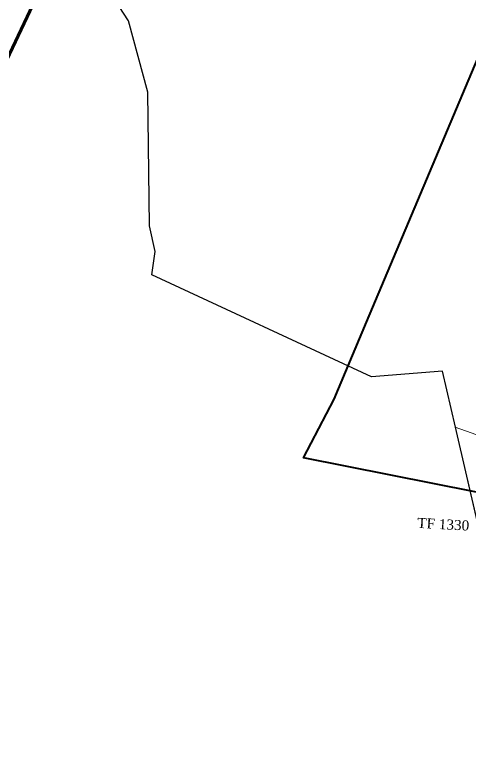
# Model space of a CAD drawing. Header units: metres. Extents: x 0 to 1324930, y 0 to 1631912.
# Drawn here: x 252759.1 to 252985.1, y 1630856.8 to 1631224.3 of the extents above; entities that cross this region are included whole.
import ezdxf

# ---------------------------------------------------------------- set-up
doc = ezdxf.new("R2010")
doc.units = ezdxf.units.M
doc.header["$MEASUREMENT"] = 0
for name, color, linetype in [('A_revoir_niveau_0', 7, 'Continuous'), ('limites_sections', 7, 'Continuous'), ('toponymie', 7, 'Continuous')]:
    doc.layers.add(name, color=color, linetype=linetype)
doc.layers.add('limites_communes_2025', color=7, linetype='Continuous', lineweight=0)
doc.layers.add('Réquisition', color=240, linetype='Continuous', lineweight=0)
doc.styles.get("Standard").update_dxf_attribs({"font": 'txt.shx'})

msp = doc.modelspace()

# ---------------------------------------------------------------- linework, layer by layer
at = {"layer": 'A_revoir_niveau_0', "lineweight": 13}
for p, q in [((252958.46753, 1631046.33829), (252971.24998, 1631047.33228)), ((252971.24998, 1631047.33228), (252999.26988, 1630926.55442)), ((253050.20782, 1630993.53536), (252977.69121, 1631019.53154))]:
    msp.add_line(p, q, dxfattribs=at)
at = {"layer": 'limites_communes_2025', "color": 3, "lineweight": 80, "flags": 128}
msp.add_lwpolyline([(252710.2872, 1631107.3833), (252982.4701, 1631682.9759), (252993.7572, 1631687.3199), (253010.694, 1631729.9757), (253066.3854, 1631842.8952), (253066.3854, 1631842.8952), (253098.7298, 1631912.4498), (253659.0228, 1631648.0069), (253757.0504, 1631605.0124), (254274.3391, 1631378.1314), (254622, 1631294), (254624.2075, 1631293.4301), (254621.5327, 1631279.8563), (254569.5419, 1631182.2248), (254530.2512, 1631049.2714), (254527.2805, 1631037.9628), (254483.023, 1630869.4867), (254395.3871, 1630569.1026), (254353.2541, 1630409.5098), (254309.9852, 1630253.9323), (254287.3632, 1630130.504), (254273.8695, 1629992.7881), (254275.8538, 1629906.666)], dxfattribs=at)
at = {"layer": 'limites_sections', "color": 112, "linetype": 'Continuous', "lineweight": 40, "flags": 128}
msp.add_lwpolyline([(253674.5907, 1631377.4081), (253674.5907, 1631377.4081), (253646.24496, 1631234.3197), (253623.83294, 1631051.57557), (253609.13338, 1630987.02081), (253440.8197, 1630955.12805), (253435.96744, 1630934.25587), (253410.92475, 1630940.01054), (253397.39785, 1630905.71798), (253240.05138, 1630964.26042), (253159.01481, 1630953.40082), (252902.30241, 1631004.37349), (252917.51176, 1631033.5123), (252933.61556, 1631071.63649), (253042.66668, 1631330.25656), (253197.29417, 1631271.36535), (253325.36771, 1631355.40524), (253397.01519, 1631407.23807), (253416.95279, 1631422.23584), (253456.97, 1631424.24), (253481.6913, 1631407.08604), (253494.99374, 1631402.64405), (253581.47345, 1631387.19123), (253674.5907, 1631377.4081)], close=True, dxfattribs=at)
at = {"layer": 'Réquisition', "color": 3, "linetype": 'Continuous', "lineweight": 30, "flags": 128}
msp.add_lwpolyline([(252787.34363, 1631264.56264), (252785.57218, 1631266.59051), (252919.67487, 1631550.18112), (253390.59576, 1631404.86773), (253306.19364, 1631240.01125), (253168.72206, 1630971.49661), (253153.60372, 1630907.48978), (253094.07384, 1630867.53995), (253056.73275, 1630885.56241), (253022.25866, 1630902.19928), (252999.27585, 1630926.56402), (252977.69769, 1631019.6167), (252971.26818, 1631047.34472), (252936.0215, 1631044.60745), (252827.13568, 1631095.21058), (252828.79753, 1631106.77909), (252825.9435, 1631119.5049), (252825.16973, 1631185.88185), (252815.5313, 1631221.34383), (252787.34363, 1631264.56264)], close=True, dxfattribs=at)

# ---------------------------------------------------------------- texts
at = {"layer": 'toponymie', "lineweight": 13, "insert": (252958.68228, 1630969.55713), "char_height": 5, "attachment_point": 7, "rotation": 356.8705538, "line_spacing_factor": 0.6}
msp.add_mtext('\\fTimes New Roman|b0|i0|c00|p23;TF 1330', dxfattribs=at)

doc.saveas('drawing.dxf')
